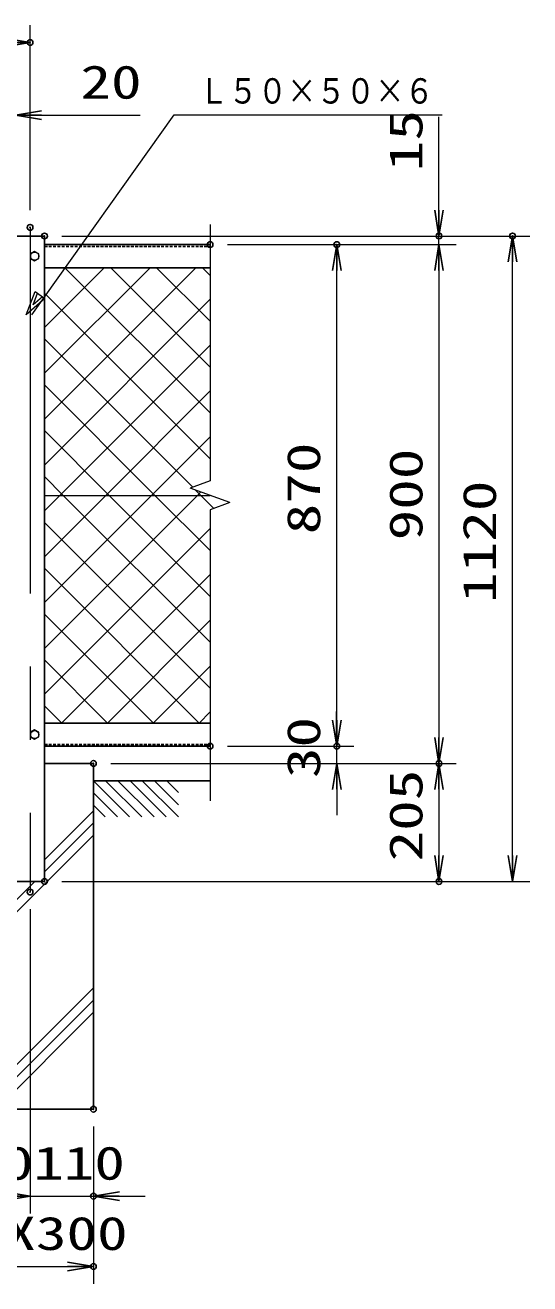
# Model space of a CAD drawing. Units: millimetres, scale not verified. Extents: x -5250 to 5250, y -3712 to 3712.
# Drawn here: x -2631 to -1755, y -399 to 1784 of the extents above; entities that cross this region are included whole.
import ezdxf
from ezdxf.enums import TextEntityAlignment as Align

# ---------------------------------------------------------------- set-up
doc = ezdxf.new("R2010")
doc.units = ezdxf.units.MM
doc.header["$LTSCALE"] = 20
doc.header["$PDMODE"] = 32
doc.header["$PDSIZE"] = 10
doc.linetypes.add('USER2', pattern=[0.375, 0.25, -0.125])
doc.linetypes.add('USER3', pattern=[50.8, 31.75, -6.35, 6.35, -6.35])
for name, color, linetype, lineweight in [('0-2_D-STR-TXT', 7, 'Continuous', 13), ('0-3_D-BGD', 7, 'Continuous', 25), ('0-4_D-BMK', 2, 'Continuous', 13), ('0-5_D-STR1', 1, 'Continuous', 25), ('0-6_D-STR-DIM', 7, 'Continuous', 13), ('0-7_0', 7, 'Continuous', 25), ('0-9_D-STR3', 3, 'Continuous', 13), ('0-A_D-STR4', 7, 'Continuous', 25), ('0-B_D-STR2', 7, 'Continuous', 13)]:
    doc.layers.add(name, color=color, linetype=linetype, lineweight=lineweight)
doc.layers.add('0-8_Defpoints', color=7, linetype='Continuous')
doc.styles.add('ＭＳ ゴシック', font='')
doc.styles.get('ＭＳ ゴシック').set_extended_font_data('MS Gothic')

# ---------------------------------------------------------------- blocks, each defined once
blk = doc.blocks.new('DARROWS')
at = {"layer": '0-7_0'}
blk.add_line((0, 0), (-19.982, 0), dxfattribs=at)
blk.add_lwpolyline([(-20, -3.333), (0, 0), (-20, 3.333)], dxfattribs=at)

msp = doc.modelspace()

# ---------------------------------------------------------------- linework, layer by layer
at = {"layer": '0-2_D-STR-TXT'}
for p, q in [((-2619.99, 1281.77), (-2372.99, 1628.47)), ((-2372.99, 1628.47), (-1907.39, 1628.47)), ((-2629.99, 1281.77), (-2614.17, 1322.07)), ((-2617.8, 1298.88), (-2609.89, 1319.03)), ((-2601.34, 1312.93), (-2617.8, 1298.88)), ((-2614.17, 1322.07), (-2597.06, 1309.89)), ((-2597.06, 1309.89), (-2629.99, 1281.77))]:
    msp.add_line(p, q, dxfattribs=at)
at = {"layer": '0-3_D-BGD'}
for p, q in [((-2512.99, 473.47), (-2450.12, 410.6)), ((-2512.99, 473.47), (-2310.42, 473.47)), ((-2491.77, 473.47), (-2428.9, 410.6)), ((-2470.56, 473.47), (-2407.69, 410.6)), ((-2449.35, 473.47), (-2386.48, 410.6)), ((-2428.14, 473.47), (-2365.26, 410.6)), ((-2406.92, 473.47), (-2365.26, 431.81)), ((-2385.71, 473.47), (-2365.26, 453.03)), ((-2512.99, 452.26), (-2471.33, 410.6)), ((-2512.99, 431.05), (-2492.54, 410.6))]:
    msp.add_line(p, q, dxfattribs=at)
at = {"layer": '0-4_D-BMK', "linetype": 'USER3'}
msp.add_line((-2622.99, 1433.47), (-2622.99, 280.32), dxfattribs=at)
at = {"layer": '0-4_D-BMK'}
for p, q in [((-2310.42, 1438.47), (-2310.42, 1358.47)), ((-2310.42, 1358.47), (-2310.42, 993.47)), ((-2310.42, 993.47), (-2344.77, 980.97)), ((-2276.08, 955.97), (-2344.77, 980.97)), ((-2276.08, 955.97), (-2310.42, 943.47)), ((-2310.42, 943.47), (-2310.42, 578.47)), ((-2310.42, 578.47), (-2310.42, 438.47))]:
    msp.add_line(p, q, dxfattribs=at)
at = {"layer": '0-5_D-STR1'}
for p, q in [((-2597.99, 1418.47), (-2647.99, 1418.47)), ((-2597.99, 1418.47), (-2597.99, 1358.47)), ((-2597.99, 1403.47), (-2310.42, 1403.47)), ((-2597.99, 1363.47), (-2310.42, 1363.47)), ((-2597.99, 1358.47), (-2597.99, 578.47)), ((-2597.99, 578.47), (-2597.99, 298.47)), ((-2597.99, 573.47), (-2310.42, 573.47)), ((-2597.99, 533.47), (-2310.42, 533.47)), ((-2597.99, 298.47), (-2647.99, 298.47))]:
    msp.add_line(p, q, dxfattribs=at)
at = {"layer": '0-5_D-STR1', "linetype": 'USER2'}
for p, q in [((-2597.99, 1400.47), (-2310.42, 1400.47)), ((-2597.99, 536.47), (-2310.42, 536.47))]:
    msp.add_line(p, q, dxfattribs=at)
at = {"layer": '0-6_D-STR-DIM'}
for p, q in [((-2622.99, 1463.47), (-2622.99, 1784.25)), ((-2602.99, 1628.02), (-2431.99, 1628.02)), ((-1913.11, 1463.47), (-1913.11, 1625.47)), ((-2567.99, 1418.47), (-1883.11, 1418.47)), ((-2567.99, 1418.47), (-1755.42, 1418.47)), ((-2280.42, 1403.47), (-1883.11, 1403.47)), ((-2280.42, 1403.47), (-2060.67, 1403.47)), ((-2280.42, 1403.47), (-1883.11, 1403.47)), ((-1913.11, 1403.47), (-1913.11, 1418.47)), ((-2090.67, 578.47), (-2090.67, 1358.47)), ((-1913.11, 1358.47), (-1913.11, 1313.47)), ((-1913.11, 1358.47), (-1913.11, 548.47)), ((-1785.42, 343.47), (-1785.42, 1373.47)), ((-2090.67, 578.47), (-2090.67, 623.47)), ((-2090.92, 548.47), (-2090.92, 593.47)), ((-2280.42, 533.47), (-2060.67, 533.47)), ((-2280.42, 533.47), (-2060.67, 533.47)), ((-2090.67, 503.47), (-2090.67, 533.47)), ((-2482.99, 503.47), (-2060.67, 503.47)), ((-2482.99, 503.47), (-1883.11, 503.47)), ((-2482.99, 503.47), (-1883.11, 503.47)), ((-2090.67, 458.47), (-2090.67, 413.47)), ((-1913.11, 458.47), (-1913.11, 343.47)), ((-2567.99, 298.47), (-1755.42, 298.47)), ((-2567.99, 298.47), (-1883.11, 298.47)), ((-2622.99, 250.32), (-2622.99, -277.49)), ((-2622.99, 250.32), (-2622.99, -277.49)), ((-2512.99, -126.53), (-2512.99, -399.45)), ((-2512.99, -126.53), (-2512.99, -277.49)), ((-2622.99, -247.49), (-2512.99, -247.49)), ((-2467.99, -247.49), (-2422.99, -247.49)), ((-2767.99, -369.45), (-2557.99, -369.45))]:
    msp.add_line(p, q, dxfattribs=at)
at = {"layer": '0-8_Defpoints'}
for p in [(-2622.99, 1754.25), (-2622.99, 1433.47), (-2597.99, 1418.47), (-1913.11, 1418.47), (-1785.42, 1418.47), (-2310.42, 1403.47), (-2090.67, 1403.47), (-2310.42, 533.47), (-2090.67, 533.47), (-2512.99, 503.47), (-1913.11, 503.47), (-2622.99, 280.32), (-2597.99, 298.47), (-1913.11, 298.47), (-2512.99, -96.53), (-2512.99, -247.49), (-2512.99, -369.45)]:
    msp.add_point(p, dxfattribs=at)
at = {"layer": '0-9_D-STR3'}
for points in [[(-2614.99, 1391.57), (-2622, 1387.52), (-2622, 1379.42), (-2614.99, 1375.37), (-2607.97, 1379.42), (-2607.97, 1387.52)], [(-2614.99, 561.57), (-2622, 557.52), (-2622, 549.42), (-2614.99, 545.37), (-2607.97, 549.42), (-2607.97, 557.52)]]:
    msp.add_lwpolyline(points, close=True, dxfattribs=at)
for centre in [(-2614.99, 1383.47), (-2614.99, 553.47)]:
    msp.add_circle(centre, 7.03, dxfattribs=at)
at = {"layer": '0-A_D-STR4'}
for p, q in [((-2512.99, 503.47), (-2597.99, 503.47)), ((-2512.99, 503.47), (-2512.99, -96.53)), ((-2597.99, 336.44), (-2512.99, 421.44)), ((-2597.99, 315.23), (-2512.99, 400.23)), ((-2812.99, 79.02), (-2512.99, 379.02)), ((-2812.99, 100.23), (-2614.75, 298.47)), ((-2723.66, -96.53), (-2512.99, 114.14)), ((-2702.45, -96.53), (-2512.99, 92.93)), ((-2681.24, -96.53), (-2512.99, 71.72)), ((-2812.99, -96.53), (-2512.99, -96.53))]:
    msp.add_line(p, q, dxfattribs=at)
at = {"layer": '0-B_D-STR2'}
for p, q in [((-2597.99, 1259.76), (-2494.27, 1363.47)), ((-2597.99, 1180.21), (-2414.72, 1363.47)), ((-2597.99, 1100.66), (-2335.18, 1363.47)), ((-2310.42, 1111.4), (-2562.5, 1363.47)), ((-2310.42, 1190.95), (-2482.95, 1363.47)), ((-2310.42, 1270.49), (-2403.4, 1363.47)), ((-2310.42, 1350.04), (-2323.85, 1363.47)), ((-2310.42, 1031.85), (-2597.99, 1319.41)), ((-2597.99, 1021.11), (-2310.42, 1308.67)), ((-2340.61, 982.48), (-2597.99, 1239.86)), ((-2571.08, 968.47), (-2310.42, 1229.12)), ((-2491.53, 968.47), (-2310.42, 1149.57)), ((-2411.98, 968.47), (-2310.42, 1070.02)), ((-2597.99, 968.47), (-2310.42, 968.47)), ((-2597.99, 941.56), (-2571.08, 968.47)), ((-2597.99, 862.01), (-2491.53, 968.47)), ((-2597.99, 782.46), (-2411.98, 968.47)), ((-2597.99, 702.91), (-2332.43, 968.47)), ((-2332.43, 968.47), (-2326.56, 974.34)), ((-2310.42, 634.1), (-2597.99, 921.66)), ((-2597.99, 623.36), (-2310.42, 910.93)), ((-2329.35, 573.47), (-2597.99, 842.11)), ((-2568.33, 573.47), (-2310.42, 831.38)), ((-2408.9, 573.47), (-2597.99, 762.56)), ((-2488.78, 573.47), (-2310.42, 751.83)), ((-2488.45, 573.47), (-2597.99, 683.01)), ((-2409.23, 573.47), (-2310.42, 672.28)), ((-2567.99, 573.47), (-2597.99, 603.46)), ((-2329.68, 573.47), (-2310.42, 592.73))]:
    msp.add_line(p, q, dxfattribs=at)
for points in [[(-2310.42, 872.75), (-2406.15, 968.47), (-2597.99, 1160.31)], [(-2310.42, 793.2), (-2485.7, 968.47), (-2597.99, 1080.76)], [(-2310.42, 713.65), (-2565.25, 968.47), (-2597.99, 1001.21)], [(-2303.95, 945.83), (-2326.6, 968.47), (-2335.85, 977.73)]]:
    msp.add_lwpolyline(points, dxfattribs=at)

# ---------------------------------------------------------------- block references
at = {"layer": '0-6_D-STR-DIM', "xscale": 2.25, "yscale": 2.25}
for p in [(-2622.99, 1754.25), (-2622.99, -247.49), (-2622.99, -247.49), (-2512.99, -369.45)]:
    msp.add_blockref('DARROWS', p, dxfattribs=at)
for p, rotation in [((-2647.99, 1628.02), 180), ((-1913.11, 1418.47), 270), ((-2090.67, 1403.47), 90), ((-1913.11, 1403.47), 90), ((-1913.11, 1403.47), 90), ((-1785.42, 1418.47), 90), ((-2090.67, 533.47), 270), ((-2090.67, 533.47), 270), ((-1913.11, 503.47), 270), ((-2090.67, 503.47), 90), ((-1913.11, 503.47), 90), ((-1913.11, 298.47), 270), ((-1785.42, 298.47), 270), ((-2512.99, -247.49), 180)]:
    msp.add_blockref('DARROWS', p, dxfattribs=dict(at, rotation=rotation))

# ---------------------------------------------------------------- texts
at = {"layer": '0-2_D-STR-TXT', "style": 'ＭＳ ゴシック', "width": 0.85}
msp.add_text('Ｌ５０×５０×６', height=43.99, dxfattribs=at).set_placement((-2329.79, 1635.02), align=Align.BOTTOM_LEFT)
at = {"layer": '0-6_D-STR-DIM', "style": 'ＭＳ ゴシック', "width": 1.35}
for s, p in [('20', (-2535.49, 1639.42)), ('190', (-2776.49, -236.1)), ('110', (-2617.49, -236.1)), ('300X300', (-2824.99, -358.06))]:
    msp.add_text(s, height=57.77, dxfattribs=at).set_placement(p, align=Align.BOTTOM_LEFT)
for s, p in [('15', (-1924.51, 1530.97)), ('870', (-2102.07, 900.97)), ('900', (-1924.51, 890.47)), ('1120', (-1796.82, 781.97)), ('30', (-2102.07, 477.97)), ('205', (-1924.51, 333.47))]:
    msp.add_text(s, height=57.77, rotation=90, dxfattribs=at).set_placement(p, align=Align.BOTTOM_LEFT)

doc.saveas('drawing.dxf')
